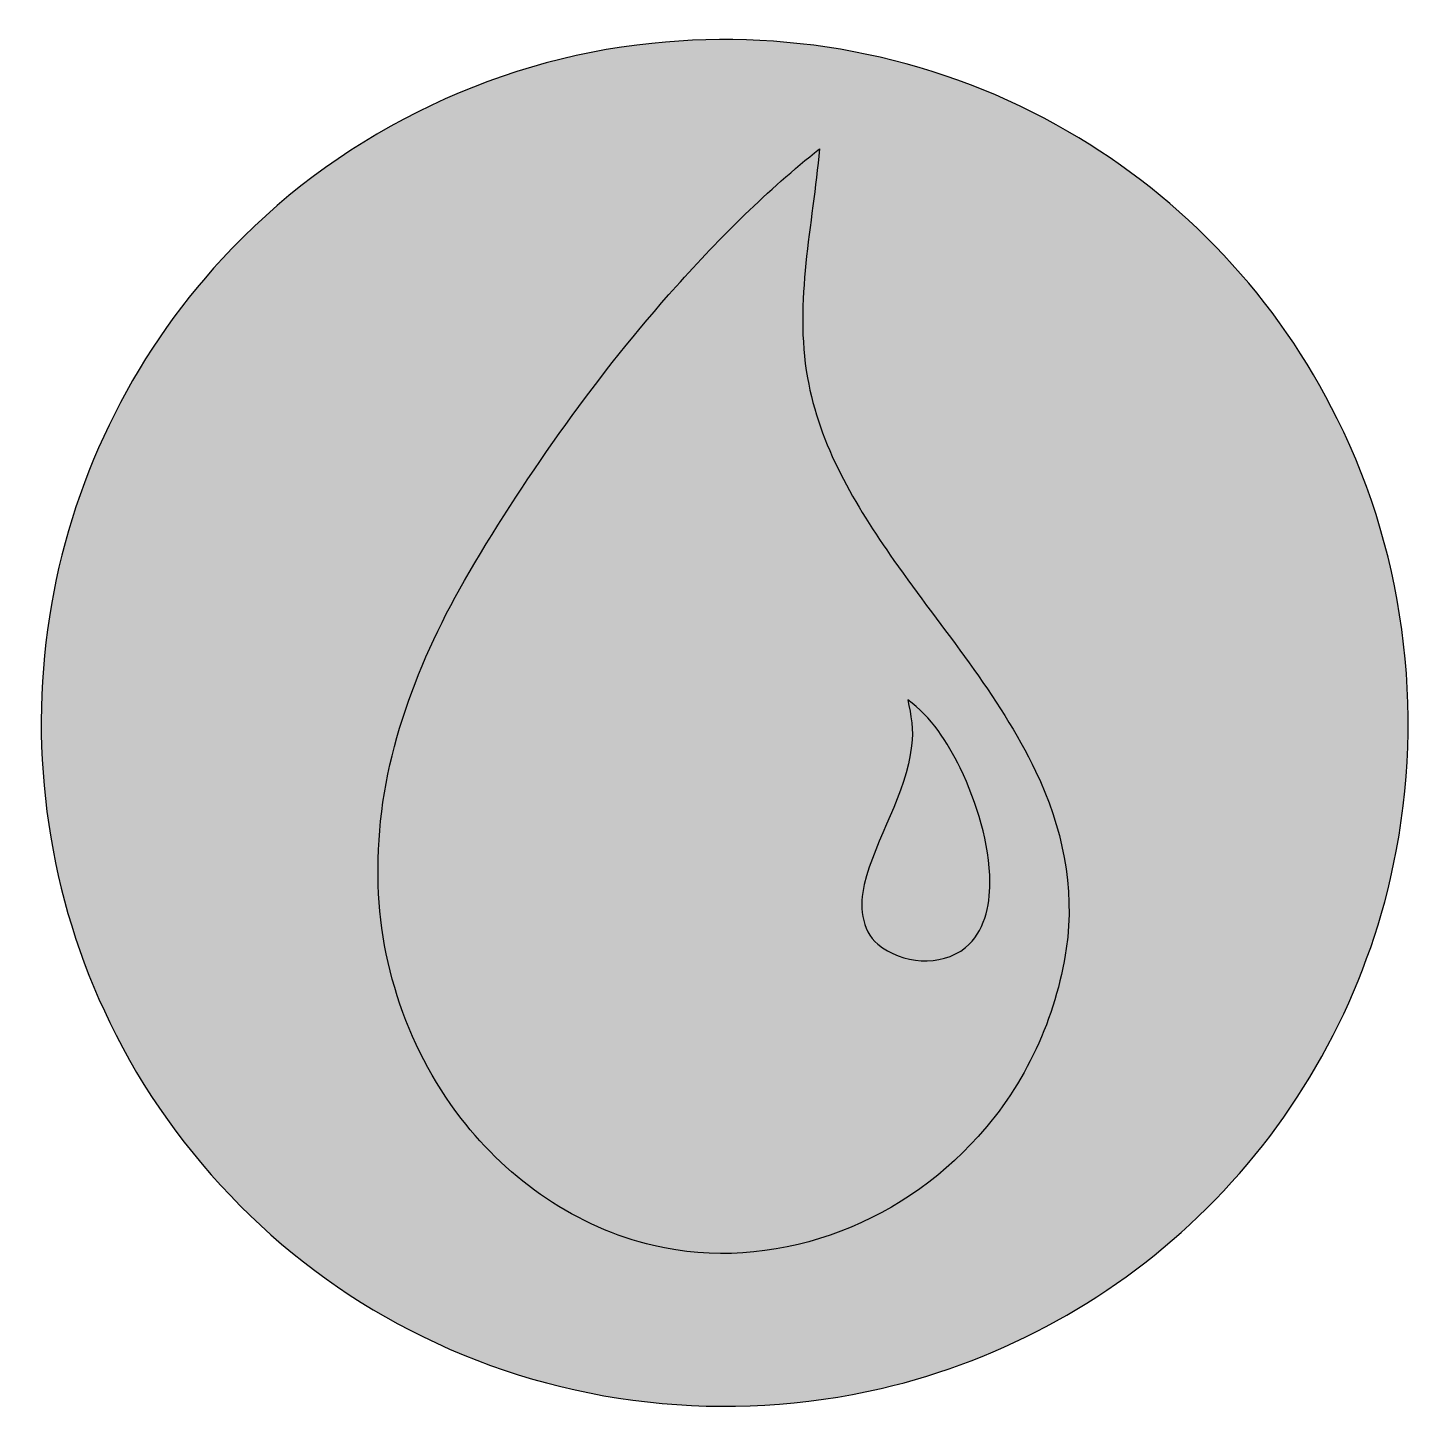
# Model space of a CAD drawing. Header units: centimetres. Extents: x -1.83 to 0.82, y -6.49 to -3.85.
import ezdxf

# ---------------------------------------------------------------- set-up
doc = ezdxf.new("R2010")
doc.units = ezdxf.units.CM
doc.header["$MEASUREMENT"] = 0
doc.layers.add('Layer 1', color=7, linetype='Continuous')

msp = doc.modelspace()

# ---------------------------------------------------------------- hatches: boundary and pattern name
at = {"layer": 'Layer 1', "true_color": 0x000000}
h = msp.add_hatch(color=18, dxfattribs=at)
edge = h.paths.add_edge_path()
edge.add_spline(control_points=[(-0.64833, -3.87542), (-0.37724, -3.84622), (-0.09733, -3.90461), (0.13844, -4.04183), (0.35678, -4.16793), (0.53682, -4.35945), (0.64788, -4.58587), (0.78117, -4.85222), (0.81577, -5.16541), (0.74849, -5.45518), (0.69441, -5.69026), (0.5726, -5.90935), (0.40094, -6.07886), (0.23275, -6.24683), (0.01677, -6.36604), (-0.21468, -6.41975), (-0.50356, -6.48718), (-0.81548, -6.45339), (-1.08161, -6.32173), (-1.33766, -6.19704), (-1.54964, -5.9844), (-1.67337, -5.7279), (-1.78917, -5.49178), (-1.82852, -5.21971), (-1.78784, -4.9601), (-1.74969, -4.70871), (-1.6341, -4.46976), (-1.46132, -4.28321), (-1.25173, -4.05465), (-0.95692, -3.90669), (-0.64833, -3.87542)], knot_values=[0, 0, 0, 0, 0.1, 0.1, 0.1, 0.2, 0.2, 0.2, 0.3, 0.3, 0.3, 0.4, 0.4, 0.4, 0.5, 0.5, 0.5, 0.6, 0.6, 0.6, 0.7, 0.7, 0.7, 0.8, 0.8, 0.8, 0.9, 0.9, 0.9, 1, 1, 1, 1], degree=3, periodic=1)
h = msp.add_hatch(color=18, dxfattribs=at)
edge = h.paths.add_edge_path()
edge.add_spline(control_points=[(-0.60239, -4.33508), (-0.75088, -4.50155), (-0.88053, -4.68433), (-0.99418, -4.87609), (-1.09013, -5.04101), (-1.16244, -5.22549), (-1.166, -5.41849), (-1.17185, -5.59342), (-1.11665, -5.77035), (-1.00923, -5.9089), (-0.91876, -6.02596), (-0.79044, -6.11606), (-0.64529, -6.14933), (-0.42309, -6.20252), (-0.1806, -6.11243), (-0.03153, -5.94299), (0.05812, -5.84481), (0.11584, -5.71886), (0.13532, -5.58765), (0.15206, -5.47318), (0.12769, -5.35553), (0.07731, -5.25224), (0.00774, -5.10688), (-0.09873, -4.98441), (-0.19068, -4.85334), (-0.26418, -4.74894), (-0.33189, -4.63544), (-0.35411, -4.50786), (-0.3799, -4.36353), (-0.34389, -4.21875), (-0.33167, -4.07501), (-0.42984, -4.15303), (-0.5189, -4.2418), (-0.60239, -4.33508)], knot_values=[0, 0, 0, 0, 0.0909091, 0.0909091, 0.0909091, 0.1818182, 0.1818182, 0.1818182, 0.2727273, 0.2727273, 0.2727273, 0.3636364, 0.3636364, 0.3636364, 0.4545455, 0.4545455, 0.4545455, 0.5454545, 0.5454545, 0.5454545, 0.6363636, 0.6363636, 0.6363636, 0.7272727, 0.7272727, 0.7272727, 0.8181818, 0.8181818, 0.8181818, 0.9090909, 0.9090909, 0.9090909, 1, 1, 1, 1], degree=3, periodic=1)
h = msp.add_hatch(color=18, dxfattribs=at)
edge = h.paths.add_edge_path()
edge.add_spline(control_points=[(-0.1646, -5.11724), (-0.11954, -5.14925), (-0.08969, -5.19741), (-0.06531, -5.24602), (-0.03294, -5.31374), (-0.01034, -5.38753), (-0.00907, -5.46303), (-0.0093, -5.50719), (-0.01945, -5.55646), (-0.05523, -5.58587), (-0.10266, -5.62344), (-0.17563, -5.61721), (-0.2212, -5.57957), (-0.25328, -5.55238), (-0.25573, -5.50503), (-0.24683, -5.4668), (-0.22513, -5.37657), (-0.16778, -5.29758), (-0.15734, -5.20408), (-0.15318, -5.17496), (-0.15822, -5.1457), (-0.1646, -5.11724)], knot_values=[0, 0, 0, 0, 0.1428571, 0.1428571, 0.1428571, 0.2857143, 0.2857143, 0.2857143, 0.4285714, 0.4285714, 0.4285714, 0.5714286, 0.5714286, 0.5714286, 0.7142857, 0.7142857, 0.7142857, 0.8571429, 0.8571429, 0.8571429, 1, 1, 1, 1], degree=3, periodic=1)

# ---------------------------------------------------------------- linework, layer by layer
at = {"layer": 'Layer 1'}
for points, knots in [([(-0.64833, -3.87542), (-0.37724, -3.84622), (-0.09733, -3.90461), (0.13844, -4.04183), (0.35678, -4.16793), (0.53682, -4.35945), (0.64788, -4.58587), (0.78117, -4.85222), (0.81577, -5.16541), (0.74849, -5.45518), (0.69441, -5.69026), (0.5726, -5.90935), (0.40094, -6.07886), (0.23275, -6.24683), (0.01677, -6.36604), (-0.21468, -6.41975), (-0.50356, -6.48718), (-0.81548, -6.45339), (-1.08161, -6.32173), (-1.33766, -6.19704), (-1.54964, -5.9844), (-1.67337, -5.7279), (-1.78917, -5.49178), (-1.82852, -5.21971), (-1.78784, -4.9601), (-1.74969, -4.70871), (-1.6341, -4.46976), (-1.46132, -4.28321), (-1.25173, -4.05465), (-0.95692, -3.90669), (-0.64833, -3.87542)], [0, 0, 0, 0, 0.1, 0.1, 0.1, 0.2, 0.2, 0.2, 0.3, 0.3, 0.3, 0.4, 0.4, 0.4, 0.5, 0.5, 0.5, 0.6, 0.6, 0.6, 0.7, 0.7, 0.7, 0.8, 0.8, 0.8, 0.9, 0.9, 0.9, 1, 1, 1, 1]), ([(-0.60239, -4.33508), (-0.75088, -4.50155), (-0.88053, -4.68433), (-0.99418, -4.87609), (-1.09013, -5.04101), (-1.16244, -5.22549), (-1.166, -5.41849), (-1.17185, -5.59342), (-1.11665, -5.77035), (-1.00923, -5.9089), (-0.91876, -6.02596), (-0.79044, -6.11606), (-0.64529, -6.14933), (-0.42309, -6.20252), (-0.1806, -6.11243), (-0.03153, -5.94299), (0.05812, -5.84481), (0.11584, -5.71886), (0.13532, -5.58765), (0.15206, -5.47318), (0.12769, -5.35553), (0.07731, -5.25224), (0.00774, -5.10688), (-0.09873, -4.98441), (-0.19068, -4.85334), (-0.26418, -4.74894), (-0.33189, -4.63544), (-0.35411, -4.50786), (-0.3799, -4.36353), (-0.34389, -4.21875), (-0.33167, -4.07501), (-0.42984, -4.15303), (-0.5189, -4.2418), (-0.60239, -4.33508)], [0, 0, 0, 0, 0.0909091, 0.0909091, 0.0909091, 0.1818182, 0.1818182, 0.1818182, 0.2727273, 0.2727273, 0.2727273, 0.3636364, 0.3636364, 0.3636364, 0.4545455, 0.4545455, 0.4545455, 0.5454545, 0.5454545, 0.5454545, 0.6363636, 0.6363636, 0.6363636, 0.7272727, 0.7272727, 0.7272727, 0.8181818, 0.8181818, 0.8181818, 0.9090909, 0.9090909, 0.9090909, 1, 1, 1, 1]), ([(-0.1646, -5.11724), (-0.11954, -5.14925), (-0.08969, -5.19741), (-0.06531, -5.24602), (-0.03294, -5.31374), (-0.01034, -5.38753), (-0.00907, -5.46303), (-0.0093, -5.50719), (-0.01945, -5.55646), (-0.05523, -5.58587), (-0.10266, -5.62344), (-0.17563, -5.61721), (-0.2212, -5.57957), (-0.25328, -5.55238), (-0.25573, -5.50503), (-0.24683, -5.4668), (-0.22513, -5.37657), (-0.16778, -5.29758), (-0.15734, -5.20408), (-0.15318, -5.17496), (-0.15822, -5.1457), (-0.1646, -5.11724)], [0, 0, 0, 0, 0.1428571, 0.1428571, 0.1428571, 0.2857143, 0.2857143, 0.2857143, 0.4285714, 0.4285714, 0.4285714, 0.5714286, 0.5714286, 0.5714286, 0.7142857, 0.7142857, 0.7142857, 0.8571429, 0.8571429, 0.8571429, 1, 1, 1, 1])]:
    msp.add_open_spline(points, degree=3, knots=knots, dxfattribs=at)

doc.saveas('drawing.dxf')
